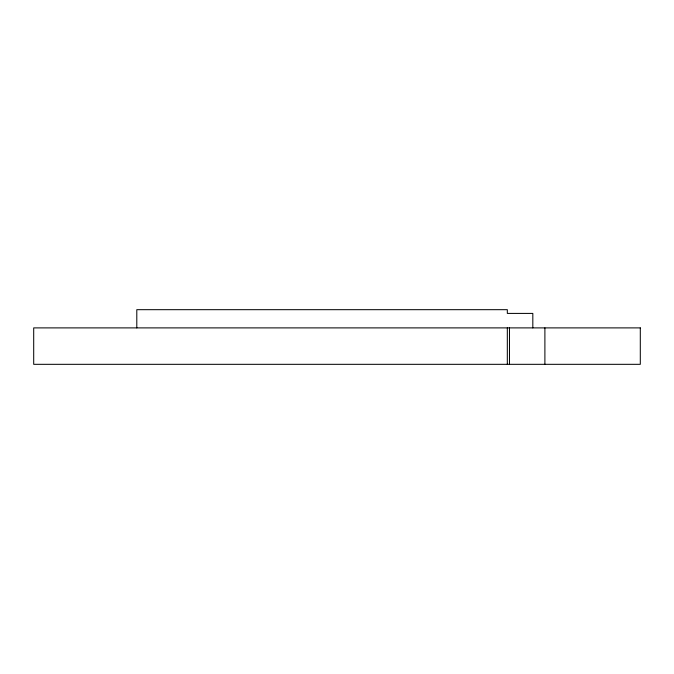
<?xml version="1.0" encoding="UTF-8"?>
<svg xmlns="http://www.w3.org/2000/svg" width="674" height="674" viewBox="0 0 674 674"><rect width="100%" height="100%" fill="white"/><g stroke="black" fill="none" stroke-linecap="round" stroke-linejoin="round"><path stroke-width="1.01" d="M544.895 327.893L544.895 364.322M532.822 327.893L532.822 313.41L507.32 313.41L507.32 309.678L136.797 309.678L136.797 327.893M509.477 327.893L509.477 364.322M507.32 327.893L507.32 364.322M640.3 327.893L33.7 327.893L33.7 364.322L640.3 364.322L640.3 327.893"/></g></svg>
